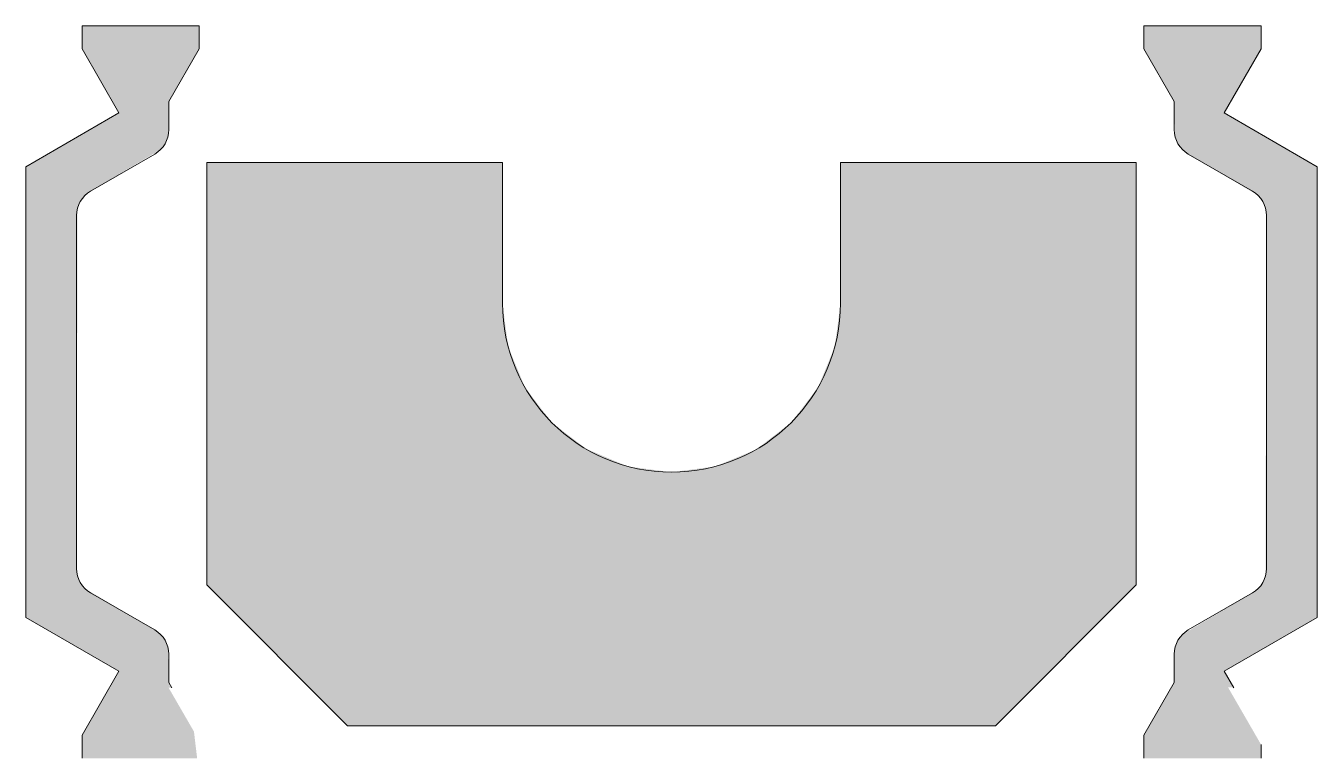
# Model space of a CAD drawing. Header units: metres. Extents: x -23.6 to 22.3, y -1.2 to 24.8.
import ezdxf

# ---------------------------------------------------------------- set-up
doc = ezdxf.new("R2010")
doc.units = ezdxf.units.M
doc.layers.add('A-DETL-GENF', color=92, linetype='Continuous', lineweight=18)

# ---------------------------------------------------------------- blocks, each defined once
blk = doc.blocks.new('31 Solarlux ko_03 - 31Solarlux ko_03-V27-00_0 Basismaterialen')
at = {"layer": 'A-DETL-GENF'}
for points in [[(-17.614, -1.153), (-17.503, -1.153), (-17.614, -0.21), (-18.514, 1.347), (-18.399, 1.347), (-18.508, 1.536), (-18.542, 2.793), (-18.642, 3.034), (-18.801, 3.241), (-19.008, 3.4), (-21.49, 4.872), (-21.649, 5.079), (-21.749, 5.321), (-21.783, 5.579), (-21.749, 18.374), (-21.649, 18.615), (-21.49, 18.822), (-21.283, 18.981), (-18.801, 20.454), (-18.642, 20.661), (-18.542, 20.902), (-18.508, 21.161), (-18.508, 22.159), (-17.427, 24.032), (-17.427, 24.847), (-21.589, 24.847), (-21.589, 24.032), (-20.276, 21.757), (-23.583, 19.847), (-23.583, 3.847), (-20.276, 1.938), (-21.589, -0.337), (-21.589, -1.153), (-17.703, -1.153)], [(20.263, -1.153), (20.263, -0.666), (19.094, 1.359), (19.284, 1.359), (18.95, 1.938), (22.257, 3.847), (22.257, 19.847), (18.95, 21.757), (20.263, 24.032), (20.263, 24.847), (16.101, 24.847), (16.101, 24.032), (17.182, 22.159), (17.216, 20.902), (17.316, 20.661), (17.475, 20.454), (17.682, 20.295), (20.164, 18.822), (20.323, 18.615), (20.423, 18.374), (20.457, 18.115), (20.423, 5.321), (20.323, 5.079), (20.164, 4.872), (19.957, 4.713), (17.475, 3.241), (17.316, 3.034), (17.216, 2.793), (17.182, 2.534), (17.182, 1.536), (16.101, -0.337), (16.101, -1.153), (19.094, -1.153)], [(10.837, 0), (15.837, 5), (15.837, 20), (5.337, 20), (5.337, 15), (5.132, 13.447), (4.533, 12), (3.579, 10.757), (2.337, 9.804), (0.89, 9.204), (-0.663, 9), (-2.216, 9.204), (-3.704, 9.835), (-4.906, 10.757), (-5.859, 12), (-6.459, 13.447), (-6.663, 15), (-6.663, 20), (-17.163, 20), (-17.163, 5), (-12.163, 0), (-3.704, 0)]]:
    blk.add_hatch(color=256, dxfattribs=at).paths.add_polyline_path(points)
for p, q in [((-17.427, 24.847), (-21.589, 24.847)), ((-21.589, 24.847), (-21.589, 24.032)), ((-17.427, 24.032), (-17.427, 24.847)), ((20.263, 24.847), (16.101, 24.847)), ((16.101, 24.847), (16.101, 24.032)), ((20.263, 24.032), (20.263, 24.847)), ((-21.589, 24.032), (-20.276, 21.757)), ((-18.508, 22.159), (-17.427, 24.032)), ((16.101, 24.032), (17.182, 22.159)), ((18.95, 21.757), (20.263, 24.032)), ((-18.508, 21.161), (-18.508, 22.159)), ((17.182, 22.159), (17.182, 21.161)), ((-20.276, 21.757), (-23.583, 19.847)), ((22.257, 19.847), (18.95, 21.757)), ((-21.283, 18.981), (-19.008, 20.295)), ((17.682, 20.295), (19.957, 18.981)), ((-23.583, 19.847), (-23.583, 3.847)), ((-6.663, 20), (-17.163, 20)), ((-17.163, 20), (-17.163, 5)), ((-6.663, 15), (-6.663, 20)), ((15.837, 20), (5.337, 20)), ((5.337, 20), (5.337, 15)), ((15.837, 5), (15.837, 20)), ((22.257, 3.847), (22.257, 19.847)), ((-21.783, 5.579), (-21.783, 18.115)), ((20.457, 18.115), (20.457, 5.579)), ((-19.008, 3.4), (-21.283, 4.713)), ((-17.163, 5), (-12.163, 0)), ((10.837, 0), (15.837, 5)), ((19.957, 4.713), (17.682, 3.4)), ((-23.583, 3.847), (-20.276, 1.938)), ((18.95, 1.938), (22.257, 3.847)), ((-18.508, 1.536), (-18.508, 2.534)), ((17.182, 2.534), (17.182, 1.536)), ((-20.276, 1.938), (-21.589, -0.337)), ((19.294, 1.341), (18.95, 1.938)), ((-18.399, 1.347), (-18.508, 1.536)), ((17.182, 1.536), (16.101, -0.337)), ((-12.163, 0), (10.837, 0)), ((-21.589, -0.337), (-21.589, -1.153)), ((16.101, -0.337), (16.101, -1.153)), ((20.263, -1.153), (20.263, -0.666))]:
    blk.add_line(p, q, dxfattribs=at)
for centre, radius, start, end in [((-19.508, 21.161), 1, 300, 360), ((18.182, 21.161), 1, 180, 240), ((-20.783, 18.115), 1, 120, 180), ((19.457, 18.115), 1, 360, 60), ((-0.663, 15), 6, 180, 0), ((-20.783, 5.579), 1, 180, 240), ((19.457, 5.579), 1, 300, 0), ((-19.508, 2.534), 1, 0, 60), ((18.182, 2.534), 1, 120, 180)]:
    blk.add_arc(centre, radius, start, end, dxfattribs=at)

msp = doc.modelspace()

# ---------------------------------------------------------------- block references
msp.add_blockref('31 Solarlux ko_03 - 31Solarlux ko_03-V27-00_0 Basismaterialen', (0, 0))

doc.saveas('drawing.dxf')
